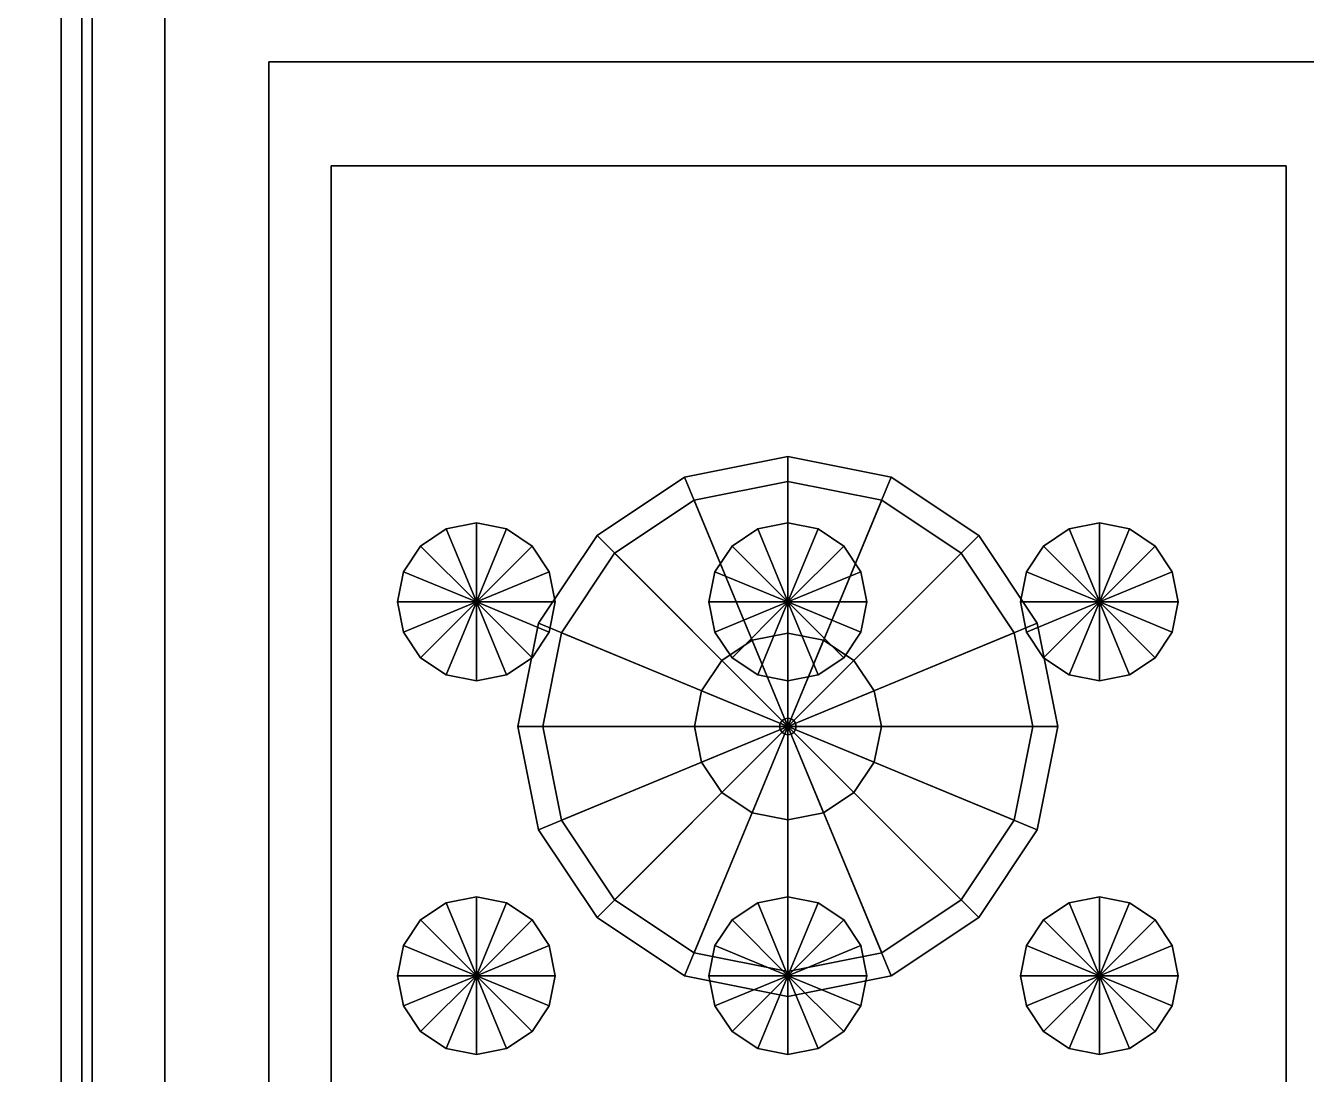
# Model space of a CAD drawing. Header units: millimetres. Extents: x -8000 to 18500, y -500 to 32500.
# Drawn here: x 1933 to 2550, y 6032 to 6538 of the extents above; entities that cross this region are included whole.
import ezdxf

# ---------------------------------------------------------------- set-up
doc = ezdxf.new("R2010")
doc.units = ezdxf.units.MM
for name, color, linetype in [('3D-BARISTA-BAR', 7, 'Continuous'), ('3D-FINISH', 7, 'Continuous'), ('3D-LIGHTS', 7, 'Continuous'), ('3D-ROOF', 7, 'Continuous'), ('3D-SLABS', 7, 'Continuous')]:
    doc.layers.add(name, color=color, linetype=linetype)

msp = doc.modelspace()

# ---------------------------------------------------------------- linework, layer by layer
at = {"layer": '3D-BARISTA-BAR', "color": 7}
for points in [[(1960, 3460, 1460), (1960, 7040, 1460), (2640, 7040, 1460), (2640, 3460, 1460)], [(1960, 3460, 1460), (1960, 3460, 1510), (1960, 7040, 1510), (1960, 7040, 1460)], [(1960, 3460, 1510), (2640, 3460, 1510), (2640, 7040, 1510), (1960, 7040, 1510)], [(2000, 3500, 600), (2000, 7000, 600), (2600, 7000, 600), (2600, 3500, 600)], [(2000, 3500, 600), (2000, 3500, 1460), (2000, 7000, 1460), (2000, 7000, 600)], [(2000, 3500, 1460), (2600, 3500, 1460), (2600, 7000, 1460), (2000, 7000, 1460)], [(2050, 5600, 1510), (2050, 6520, 1510), (2570, 6520, 1510), (2570, 5600, 1510)], [(2050, 6520, 1510), (2050, 6520, 1950), (2570, 6520, 1950), (2570, 6520, 1510)], [(2050, 5600, 1510), (2050, 5600, 1950), (2050, 6520, 1950), (2050, 6520, 1510)], [(2050, 5600, 1950), (2570, 5600, 1950), (2570, 6520, 1950), (2050, 6520, 1950)], [(2080, 5650, 1950), (2080, 6470, 1950), (2540, 6470, 1950), (2540, 5650, 1950)], [(2080, 6470, 1950), (2080, 6470, 1970), (2540, 6470, 1970), (2540, 6470, 1950)], [(2080, 5650, 1950), (2080, 5650, 1970), (2080, 6470, 1970), (2080, 6470, 1950)], [(2080, 5650, 1970), (2540, 5650, 1970), (2540, 6470, 1970), (2080, 6470, 1970)], [(2540, 5650, 1950), (2540, 6470, 1950), (2540, 6470, 1970), (2540, 5650, 1970)], [(2150, 6298, 1970), (2135.46, 6295.11, 1970), (2135.46, 6295.11, 2025), (2150, 6298, 2025)], [(2150, 6260, 2025), (2150, 6298, 2025), (2135.46, 6295.11, 2025), (2150, 6260, 2025)], [(2150, 6260, 1970), (2135.46, 6295.11, 1970), (2150, 6298, 1970), (2150, 6260, 1970)], [(2164.54, 6295.11, 1970), (2150, 6298, 1970), (2150, 6298, 2025), (2164.54, 6295.11, 2025)], [(2150, 6260, 2025), (2164.54, 6295.11, 2025), (2150, 6298, 2025), (2150, 6260, 2025)], [(2150, 6260, 1970), (2150, 6298, 1970), (2164.54, 6295.11, 1970), (2150, 6260, 1970)], [(2300, 6298, 1970), (2285.46, 6295.11, 1970), (2285.46, 6295.11, 2025), (2300, 6298, 2025)], [(2300, 6260, 2025), (2300, 6298, 2025), (2285.46, 6295.11, 2025), (2300, 6260, 2025)], [(2300, 6260, 1970), (2285.46, 6295.11, 1970), (2300, 6298, 1970), (2300, 6260, 1970)], [(2314.54, 6295.11, 1970), (2300, 6298, 1970), (2300, 6298, 2025), (2314.54, 6295.11, 2025)], [(2300, 6260, 2025), (2314.54, 6295.11, 2025), (2300, 6298, 2025), (2300, 6260, 2025)], [(2300, 6260, 1970), (2300, 6298, 1970), (2314.54, 6295.11, 1970), (2300, 6260, 1970)], [(2450, 6298, 1970), (2435.46, 6295.11, 1970), (2435.46, 6295.11, 2025), (2450, 6298, 2025)], [(2450, 6260, 2025), (2450, 6298, 2025), (2435.46, 6295.11, 2025), (2450, 6260, 2025)], [(2450, 6260, 1970), (2435.46, 6295.11, 1970), (2450, 6298, 1970), (2450, 6260, 1970)], [(2464.54, 6295.11, 1970), (2450, 6298, 1970), (2450, 6298, 2025), (2464.54, 6295.11, 2025)], [(2450, 6260, 2025), (2464.54, 6295.11, 2025), (2450, 6298, 2025), (2450, 6260, 2025)], [(2450, 6260, 1970), (2450, 6298, 1970), (2464.54, 6295.11, 1970), (2450, 6260, 1970)], [(2135.46, 6295.11, 1970), (2123.13, 6286.87, 1970), (2123.13, 6286.87, 2025), (2135.46, 6295.11, 2025)], [(2150, 6260, 2025), (2135.46, 6295.11, 2025), (2123.13, 6286.87, 2025), (2150, 6260, 2025)], [(2150, 6260, 1970), (2123.13, 6286.87, 1970), (2135.46, 6295.11, 1970), (2150, 6260, 1970)], [(2150, 6260, 2025), (2176.87, 6286.87, 2025), (2164.54, 6295.11, 2025), (2150, 6260, 2025)], [(2150, 6260, 1970), (2164.54, 6295.11, 1970), (2176.87, 6286.87, 1970), (2150, 6260, 1970)], [(2176.87, 6286.87, 1970), (2164.54, 6295.11, 1970), (2164.54, 6295.11, 2025), (2176.87, 6286.87, 2025)], [(2285.46, 6295.11, 1970), (2273.13, 6286.87, 1970), (2273.13, 6286.87, 2025), (2285.46, 6295.11, 2025)], [(2300, 6260, 2025), (2285.46, 6295.11, 2025), (2273.13, 6286.87, 2025), (2300, 6260, 2025)], [(2300, 6260, 1970), (2273.13, 6286.87, 1970), (2285.46, 6295.11, 1970), (2300, 6260, 1970)], [(2300, 6260, 2025), (2326.87, 6286.87, 2025), (2314.54, 6295.11, 2025), (2300, 6260, 2025)], [(2300, 6260, 1970), (2314.54, 6295.11, 1970), (2326.87, 6286.87, 1970), (2300, 6260, 1970)], [(2326.87, 6286.87, 1970), (2314.54, 6295.11, 1970), (2314.54, 6295.11, 2025), (2326.87, 6286.87, 2025)], [(2435.46, 6295.11, 1970), (2423.13, 6286.87, 1970), (2423.13, 6286.87, 2025), (2435.46, 6295.11, 2025)], [(2450, 6260, 2025), (2435.46, 6295.11, 2025), (2423.13, 6286.87, 2025), (2450, 6260, 2025)], [(2450, 6260, 1970), (2423.13, 6286.87, 1970), (2435.46, 6295.11, 1970), (2450, 6260, 1970)], [(2450, 6260, 2025), (2476.87, 6286.87, 2025), (2464.54, 6295.11, 2025), (2450, 6260, 2025)], [(2450, 6260, 1970), (2464.54, 6295.11, 1970), (2476.87, 6286.87, 1970), (2450, 6260, 1970)], [(2476.87, 6286.87, 1970), (2464.54, 6295.11, 1970), (2464.54, 6295.11, 2025), (2476.87, 6286.87, 2025)], [(2123.13, 6286.87, 1970), (2114.89, 6274.54, 1970), (2114.89, 6274.54, 2025), (2123.13, 6286.87, 2025)], [(2150, 6260, 2025), (2123.13, 6286.87, 2025), (2114.89, 6274.54, 2025), (2150, 6260, 2025)], [(2150, 6260, 1970), (2114.89, 6274.54, 1970), (2123.13, 6286.87, 1970), (2150, 6260, 1970)], [(2150, 6260, 2025), (2185.11, 6274.54, 2025), (2176.87, 6286.87, 2025), (2150, 6260, 2025)], [(2150, 6260, 1970), (2176.87, 6286.87, 1970), (2185.11, 6274.54, 1970), (2150, 6260, 1970)], [(2185.11, 6274.54, 1970), (2176.87, 6286.87, 1970), (2176.87, 6286.87, 2025), (2185.11, 6274.54, 2025)], [(2273.13, 6286.87, 1970), (2264.89, 6274.54, 1970), (2264.89, 6274.54, 2025), (2273.13, 6286.87, 2025)], [(2300, 6260, 2025), (2273.13, 6286.87, 2025), (2264.89, 6274.54, 2025), (2300, 6260, 2025)], [(2300, 6260, 1970), (2264.89, 6274.54, 1970), (2273.13, 6286.87, 1970), (2300, 6260, 1970)], [(2300, 6260, 2025), (2335.11, 6274.54, 2025), (2326.87, 6286.87, 2025), (2300, 6260, 2025)], [(2300, 6260, 1970), (2326.87, 6286.87, 1970), (2335.11, 6274.54, 1970), (2300, 6260, 1970)], [(2335.11, 6274.54, 1970), (2326.87, 6286.87, 1970), (2326.87, 6286.87, 2025), (2335.11, 6274.54, 2025)], [(2423.13, 6286.87, 1970), (2414.89, 6274.54, 1970), (2414.89, 6274.54, 2025), (2423.13, 6286.87, 2025)], [(2450, 6260, 2025), (2423.13, 6286.87, 2025), (2414.89, 6274.54, 2025), (2450, 6260, 2025)], [(2450, 6260, 1970), (2414.89, 6274.54, 1970), (2423.13, 6286.87, 1970), (2450, 6260, 1970)], [(2450, 6260, 2025), (2485.11, 6274.54, 2025), (2476.87, 6286.87, 2025), (2450, 6260, 2025)], [(2450, 6260, 1970), (2476.87, 6286.87, 1970), (2485.11, 6274.54, 1970), (2450, 6260, 1970)], [(2485.11, 6274.54, 1970), (2476.87, 6286.87, 1970), (2476.87, 6286.87, 2025), (2485.11, 6274.54, 2025)], [(2114.89, 6274.54, 1970), (2112, 6260, 1970), (2112, 6260, 2025), (2114.89, 6274.54, 2025)], [(2150, 6260, 2025), (2114.89, 6274.54, 2025), (2112, 6260, 2025), (2150, 6260, 2025)], [(2150, 6260, 1970), (2112, 6260, 1970), (2114.89, 6274.54, 1970), (2150, 6260, 1970)], [(2150, 6260, 2025), (2188, 6260, 2025), (2185.11, 6274.54, 2025), (2150, 6260, 2025)], [(2150, 6260, 1970), (2185.11, 6274.54, 1970), (2188, 6260, 1970), (2150, 6260, 1970)], [(2188, 6260, 1970), (2185.11, 6274.54, 1970), (2185.11, 6274.54, 2025), (2188, 6260, 2025)], [(2264.89, 6274.54, 1970), (2262, 6260, 1970), (2262, 6260, 2025), (2264.89, 6274.54, 2025)], [(2300, 6260, 2025), (2264.89, 6274.54, 2025), (2262, 6260, 2025), (2300, 6260, 2025)], [(2300, 6260, 1970), (2262, 6260, 1970), (2264.89, 6274.54, 1970), (2300, 6260, 1970)], [(2300, 6260, 2025), (2338, 6260, 2025), (2335.11, 6274.54, 2025), (2300, 6260, 2025)], [(2300, 6260, 1970), (2335.11, 6274.54, 1970), (2338, 6260, 1970), (2300, 6260, 1970)], [(2338, 6260, 1970), (2335.11, 6274.54, 1970), (2335.11, 6274.54, 2025), (2338, 6260, 2025)], [(2414.89, 6274.54, 1970), (2412, 6260, 1970), (2412, 6260, 2025), (2414.89, 6274.54, 2025)], [(2450, 6260, 2025), (2414.89, 6274.54, 2025), (2412, 6260, 2025), (2450, 6260, 2025)], [(2450, 6260, 1970), (2412, 6260, 1970), (2414.89, 6274.54, 1970), (2450, 6260, 1970)], [(2450, 6260, 2025), (2488, 6260, 2025), (2485.11, 6274.54, 2025), (2450, 6260, 2025)], [(2450, 6260, 1970), (2485.11, 6274.54, 1970), (2488, 6260, 1970), (2450, 6260, 1970)], [(2488, 6260, 1970), (2485.11, 6274.54, 1970), (2485.11, 6274.54, 2025), (2488, 6260, 2025)], [(2112, 6260, 1970), (2114.89, 6245.46, 1970), (2114.89, 6245.46, 2025), (2112, 6260, 2025)], [(2150, 6260, 2025), (2112, 6260, 2025), (2114.89, 6245.46, 2025), (2150, 6260, 2025)], [(2150, 6260, 1970), (2114.89, 6245.46, 1970), (2112, 6260, 1970), (2150, 6260, 1970)], [(2150, 6260, 2025), (2114.89, 6245.46, 2025), (2123.13, 6233.13, 2025), (2150, 6260, 2025)], [(2150, 6260, 1970), (2123.13, 6233.13, 1970), (2114.89, 6245.46, 1970), (2150, 6260, 1970)], [(2150, 6260, 2025), (2123.13, 6233.13, 2025), (2135.46, 6224.89, 2025), (2150, 6260, 2025)], [(2150, 6260, 1970), (2135.46, 6224.89, 1970), (2123.13, 6233.13, 1970), (2150, 6260, 1970)], [(2150, 6260, 2025), (2135.46, 6224.89, 2025), (2150, 6222, 2025), (2150, 6260, 2025)], [(2150, 6260, 1970), (2150, 6222, 1970), (2135.46, 6224.89, 1970), (2150, 6260, 1970)], [(2150, 6260, 2025), (2150, 6222, 2025), (2164.54, 6224.89, 2025), (2150, 6260, 2025)], [(2150, 6260, 1970), (2164.54, 6224.89, 1970), (2150, 6222, 1970), (2150, 6260, 1970)], [(2150, 6260, 2025), (2164.54, 6224.89, 2025), (2176.87, 6233.13, 2025), (2150, 6260, 2025)], [(2150, 6260, 1970), (2176.87, 6233.13, 1970), (2164.54, 6224.89, 1970), (2150, 6260, 1970)], [(2150, 6260, 2025), (2176.87, 6233.13, 2025), (2185.11, 6245.46, 2025), (2150, 6260, 2025)], [(2150, 6260, 1970), (2185.11, 6245.46, 1970), (2176.87, 6233.13, 1970), (2150, 6260, 1970)], [(2150, 6260, 2025), (2185.11, 6245.46, 2025), (2188, 6260, 2025), (2150, 6260, 2025)], [(2150, 6260, 1970), (2188, 6260, 1970), (2185.11, 6245.46, 1970), (2150, 6260, 1970)], [(2185.11, 6245.46, 1970), (2188, 6260, 1970), (2188, 6260, 2025), (2185.11, 6245.46, 2025)], [(2262, 6260, 1970), (2264.89, 6245.46, 1970), (2264.89, 6245.46, 2025), (2262, 6260, 2025)], [(2300, 6260, 2025), (2262, 6260, 2025), (2264.89, 6245.46, 2025), (2300, 6260, 2025)], [(2300, 6260, 1970), (2264.89, 6245.46, 1970), (2262, 6260, 1970), (2300, 6260, 1970)], [(2300, 6260, 2025), (2264.89, 6245.46, 2025), (2273.13, 6233.13, 2025), (2300, 6260, 2025)], [(2300, 6260, 1970), (2273.13, 6233.13, 1970), (2264.89, 6245.46, 1970), (2300, 6260, 1970)], [(2300, 6260, 2025), (2273.13, 6233.13, 2025), (2285.46, 6224.89, 2025), (2300, 6260, 2025)], [(2300, 6260, 1970), (2285.46, 6224.89, 1970), (2273.13, 6233.13, 1970), (2300, 6260, 1970)], [(2300, 6260, 2025), (2285.46, 6224.89, 2025), (2300, 6222, 2025), (2300, 6260, 2025)], [(2300, 6260, 1970), (2300, 6222, 1970), (2285.46, 6224.89, 1970), (2300, 6260, 1970)], [(2300, 6260, 2025), (2300, 6222, 2025), (2314.54, 6224.89, 2025), (2300, 6260, 2025)], [(2300, 6260, 1970), (2314.54, 6224.89, 1970), (2300, 6222, 1970), (2300, 6260, 1970)], [(2300, 6260, 2025), (2314.54, 6224.89, 2025), (2326.87, 6233.13, 2025), (2300, 6260, 2025)], [(2300, 6260, 1970), (2326.87, 6233.13, 1970), (2314.54, 6224.89, 1970), (2300, 6260, 1970)], [(2300, 6260, 2025), (2326.87, 6233.13, 2025), (2335.11, 6245.46, 2025), (2300, 6260, 2025)], [(2300, 6260, 1970), (2335.11, 6245.46, 1970), (2326.87, 6233.13, 1970), (2300, 6260, 1970)], [(2300, 6260, 2025), (2335.11, 6245.46, 2025), (2338, 6260, 2025), (2300, 6260, 2025)], [(2300, 6260, 1970), (2338, 6260, 1970), (2335.11, 6245.46, 1970), (2300, 6260, 1970)], [(2335.11, 6245.46, 1970), (2338, 6260, 1970), (2338, 6260, 2025), (2335.11, 6245.46, 2025)], [(2412, 6260, 1970), (2414.89, 6245.46, 1970), (2414.89, 6245.46, 2025), (2412, 6260, 2025)], [(2450, 6260, 2025), (2412, 6260, 2025), (2414.89, 6245.46, 2025), (2450, 6260, 2025)], [(2450, 6260, 1970), (2414.89, 6245.46, 1970), (2412, 6260, 1970), (2450, 6260, 1970)], [(2450, 6260, 2025), (2414.89, 6245.46, 2025), (2423.13, 6233.13, 2025), (2450, 6260, 2025)], [(2450, 6260, 1970), (2423.13, 6233.13, 1970), (2414.89, 6245.46, 1970), (2450, 6260, 1970)], [(2450, 6260, 2025), (2423.13, 6233.13, 2025), (2435.46, 6224.89, 2025), (2450, 6260, 2025)], [(2450, 6260, 1970), (2435.46, 6224.89, 1970), (2423.13, 6233.13, 1970), (2450, 6260, 1970)], [(2450, 6260, 2025), (2435.46, 6224.89, 2025), (2450, 6222, 2025), (2450, 6260, 2025)], [(2450, 6260, 1970), (2450, 6222, 1970), (2435.46, 6224.89, 1970), (2450, 6260, 1970)], [(2450, 6260, 2025), (2450, 6222, 2025), (2464.54, 6224.89, 2025), (2450, 6260, 2025)], [(2450, 6260, 1970), (2464.54, 6224.89, 1970), (2450, 6222, 1970), (2450, 6260, 1970)], [(2450, 6260, 2025), (2464.54, 6224.89, 2025), (2476.87, 6233.13, 2025), (2450, 6260, 2025)], [(2450, 6260, 1970), (2476.87, 6233.13, 1970), (2464.54, 6224.89, 1970), (2450, 6260, 1970)], [(2450, 6260, 2025), (2476.87, 6233.13, 2025), (2485.11, 6245.46, 2025), (2450, 6260, 2025)], [(2450, 6260, 1970), (2485.11, 6245.46, 1970), (2476.87, 6233.13, 1970), (2450, 6260, 1970)], [(2450, 6260, 2025), (2485.11, 6245.46, 2025), (2488, 6260, 2025), (2450, 6260, 2025)], [(2450, 6260, 1970), (2488, 6260, 1970), (2485.11, 6245.46, 1970), (2450, 6260, 1970)], [(2485.11, 6245.46, 1970), (2488, 6260, 1970), (2488, 6260, 2025), (2485.11, 6245.46, 2025)], [(2114.89, 6245.46, 1970), (2123.13, 6233.13, 1970), (2123.13, 6233.13, 2025), (2114.89, 6245.46, 2025)], [(2176.87, 6233.13, 1970), (2185.11, 6245.46, 1970), (2185.11, 6245.46, 2025), (2176.87, 6233.13, 2025)], [(2264.89, 6245.46, 1970), (2273.13, 6233.13, 1970), (2273.13, 6233.13, 2025), (2264.89, 6245.46, 2025)], [(2326.87, 6233.13, 1970), (2335.11, 6245.46, 1970), (2335.11, 6245.46, 2025), (2326.87, 6233.13, 2025)], [(2414.89, 6245.46, 1970), (2423.13, 6233.13, 1970), (2423.13, 6233.13, 2025), (2414.89, 6245.46, 2025)], [(2476.87, 6233.13, 1970), (2485.11, 6245.46, 1970), (2485.11, 6245.46, 2025), (2476.87, 6233.13, 2025)], [(2123.13, 6233.13, 1970), (2135.46, 6224.89, 1970), (2135.46, 6224.89, 2025), (2123.13, 6233.13, 2025)], [(2164.54, 6224.89, 1970), (2176.87, 6233.13, 1970), (2176.87, 6233.13, 2025), (2164.54, 6224.89, 2025)], [(2273.13, 6233.13, 1970), (2285.46, 6224.89, 1970), (2285.46, 6224.89, 2025), (2273.13, 6233.13, 2025)], [(2314.54, 6224.89, 1970), (2326.87, 6233.13, 1970), (2326.87, 6233.13, 2025), (2314.54, 6224.89, 2025)], [(2423.13, 6233.13, 1970), (2435.46, 6224.89, 1970), (2435.46, 6224.89, 2025), (2423.13, 6233.13, 2025)], [(2464.54, 6224.89, 1970), (2476.87, 6233.13, 1970), (2476.87, 6233.13, 2025), (2464.54, 6224.89, 2025)], [(2135.46, 6224.89, 1970), (2150, 6222, 1970), (2150, 6222, 2025), (2135.46, 6224.89, 2025)], [(2150, 6222, 1970), (2164.54, 6224.89, 1970), (2164.54, 6224.89, 2025), (2150, 6222, 2025)], [(2285.46, 6224.89, 1970), (2300, 6222, 1970), (2300, 6222, 2025), (2285.46, 6224.89, 2025)], [(2300, 6222, 1970), (2314.54, 6224.89, 1970), (2314.54, 6224.89, 2025), (2300, 6222, 2025)], [(2435.46, 6224.89, 1970), (2450, 6222, 1970), (2450, 6222, 2025), (2435.46, 6224.89, 2025)], [(2450, 6222, 1970), (2464.54, 6224.89, 1970), (2464.54, 6224.89, 2025), (2450, 6222, 2025)], [(2135.46, 6115.11, 1970), (2123.13, 6106.87, 1970), (2123.13, 6106.87, 2025), (2135.46, 6115.11, 2025)], [(2150, 6080, 2025), (2135.46, 6115.11, 2025), (2123.13, 6106.87, 2025), (2150, 6080, 2025)], [(2150, 6080, 1970), (2123.13, 6106.87, 1970), (2135.46, 6115.11, 1970), (2150, 6080, 1970)], [(2150, 6118, 1970), (2135.46, 6115.11, 1970), (2135.46, 6115.11, 2025), (2150, 6118, 2025)], [(2150, 6080, 2025), (2150, 6118, 2025), (2135.46, 6115.11, 2025), (2150, 6080, 2025)], [(2150, 6080, 1970), (2135.46, 6115.11, 1970), (2150, 6118, 1970), (2150, 6080, 1970)], [(2164.54, 6115.11, 1970), (2150, 6118, 1970), (2150, 6118, 2025), (2164.54, 6115.11, 2025)], [(2150, 6080, 2025), (2164.54, 6115.11, 2025), (2150, 6118, 2025), (2150, 6080, 2025)], [(2150, 6080, 1970), (2150, 6118, 1970), (2164.54, 6115.11, 1970), (2150, 6080, 1970)], [(2150, 6080, 2025), (2176.87, 6106.87, 2025), (2164.54, 6115.11, 2025), (2150, 6080, 2025)], [(2150, 6080, 1970), (2164.54, 6115.11, 1970), (2176.87, 6106.87, 1970), (2150, 6080, 1970)], [(2176.87, 6106.87, 1970), (2164.54, 6115.11, 1970), (2164.54, 6115.11, 2025), (2176.87, 6106.87, 2025)], [(2285.46, 6115.11, 1970), (2273.13, 6106.87, 1970), (2273.13, 6106.87, 2025), (2285.46, 6115.11, 2025)], [(2300, 6080, 2025), (2285.46, 6115.11, 2025), (2273.13, 6106.87, 2025), (2300, 6080, 2025)], [(2300, 6080, 1970), (2273.13, 6106.87, 1970), (2285.46, 6115.11, 1970), (2300, 6080, 1970)], [(2300, 6118, 1970), (2285.46, 6115.11, 1970), (2285.46, 6115.11, 2025), (2300, 6118, 2025)], [(2300, 6080, 2025), (2300, 6118, 2025), (2285.46, 6115.11, 2025), (2300, 6080, 2025)], [(2300, 6080, 1970), (2285.46, 6115.11, 1970), (2300, 6118, 1970), (2300, 6080, 1970)], [(2314.54, 6115.11, 1970), (2300, 6118, 1970), (2300, 6118, 2025), (2314.54, 6115.11, 2025)], [(2300, 6080, 2025), (2314.54, 6115.11, 2025), (2300, 6118, 2025), (2300, 6080, 2025)], [(2300, 6080, 1970), (2300, 6118, 1970), (2314.54, 6115.11, 1970), (2300, 6080, 1970)], [(2300, 6080, 2025), (2326.87, 6106.87, 2025), (2314.54, 6115.11, 2025), (2300, 6080, 2025)], [(2300, 6080, 1970), (2314.54, 6115.11, 1970), (2326.87, 6106.87, 1970), (2300, 6080, 1970)], [(2326.87, 6106.87, 1970), (2314.54, 6115.11, 1970), (2314.54, 6115.11, 2025), (2326.87, 6106.87, 2025)], [(2435.46, 6115.11, 1970), (2423.13, 6106.87, 1970), (2423.13, 6106.87, 2025), (2435.46, 6115.11, 2025)], [(2450, 6080, 2025), (2435.46, 6115.11, 2025), (2423.13, 6106.87, 2025), (2450, 6080, 2025)], [(2450, 6080, 1970), (2423.13, 6106.87, 1970), (2435.46, 6115.11, 1970), (2450, 6080, 1970)], [(2450, 6118, 1970), (2435.46, 6115.11, 1970), (2435.46, 6115.11, 2025), (2450, 6118, 2025)], [(2450, 6080, 2025), (2450, 6118, 2025), (2435.46, 6115.11, 2025), (2450, 6080, 2025)], [(2450, 6080, 1970), (2435.46, 6115.11, 1970), (2450, 6118, 1970), (2450, 6080, 1970)], [(2464.54, 6115.11, 1970), (2450, 6118, 1970), (2450, 6118, 2025), (2464.54, 6115.11, 2025)], [(2450, 6080, 2025), (2464.54, 6115.11, 2025), (2450, 6118, 2025), (2450, 6080, 2025)], [(2450, 6080, 1970), (2450, 6118, 1970), (2464.54, 6115.11, 1970), (2450, 6080, 1970)], [(2450, 6080, 2025), (2476.87, 6106.87, 2025), (2464.54, 6115.11, 2025), (2450, 6080, 2025)], [(2450, 6080, 1970), (2464.54, 6115.11, 1970), (2476.87, 6106.87, 1970), (2450, 6080, 1970)], [(2476.87, 6106.87, 1970), (2464.54, 6115.11, 1970), (2464.54, 6115.11, 2025), (2476.87, 6106.87, 2025)], [(2123.13, 6106.87, 1970), (2114.89, 6094.54, 1970), (2114.89, 6094.54, 2025), (2123.13, 6106.87, 2025)], [(2150, 6080, 2025), (2123.13, 6106.87, 2025), (2114.89, 6094.54, 2025), (2150, 6080, 2025)], [(2150, 6080, 1970), (2114.89, 6094.54, 1970), (2123.13, 6106.87, 1970), (2150, 6080, 1970)], [(2150, 6080, 2025), (2185.11, 6094.54, 2025), (2176.87, 6106.87, 2025), (2150, 6080, 2025)], [(2150, 6080, 1970), (2176.87, 6106.87, 1970), (2185.11, 6094.54, 1970), (2150, 6080, 1970)], [(2185.11, 6094.54, 1970), (2176.87, 6106.87, 1970), (2176.87, 6106.87, 2025), (2185.11, 6094.54, 2025)], [(2273.13, 6106.87, 1970), (2264.89, 6094.54, 1970), (2264.89, 6094.54, 2025), (2273.13, 6106.87, 2025)], [(2300, 6080, 2025), (2273.13, 6106.87, 2025), (2264.89, 6094.54, 2025), (2300, 6080, 2025)], [(2300, 6080, 1970), (2264.89, 6094.54, 1970), (2273.13, 6106.87, 1970), (2300, 6080, 1970)], [(2300, 6080, 2025), (2335.11, 6094.54, 2025), (2326.87, 6106.87, 2025), (2300, 6080, 2025)], [(2300, 6080, 1970), (2326.87, 6106.87, 1970), (2335.11, 6094.54, 1970), (2300, 6080, 1970)], [(2335.11, 6094.54, 1970), (2326.87, 6106.87, 1970), (2326.87, 6106.87, 2025), (2335.11, 6094.54, 2025)], [(2423.13, 6106.87, 1970), (2414.89, 6094.54, 1970), (2414.89, 6094.54, 2025), (2423.13, 6106.87, 2025)], [(2450, 6080, 2025), (2423.13, 6106.87, 2025), (2414.89, 6094.54, 2025), (2450, 6080, 2025)], [(2450, 6080, 1970), (2414.89, 6094.54, 1970), (2423.13, 6106.87, 1970), (2450, 6080, 1970)], [(2450, 6080, 2025), (2485.11, 6094.54, 2025), (2476.87, 6106.87, 2025), (2450, 6080, 2025)], [(2450, 6080, 1970), (2476.87, 6106.87, 1970), (2485.11, 6094.54, 1970), (2450, 6080, 1970)], [(2485.11, 6094.54, 1970), (2476.87, 6106.87, 1970), (2476.87, 6106.87, 2025), (2485.11, 6094.54, 2025)], [(2114.89, 6094.54, 1970), (2112, 6080, 1970), (2112, 6080, 2025), (2114.89, 6094.54, 2025)], [(2150, 6080, 2025), (2114.89, 6094.54, 2025), (2112, 6080, 2025), (2150, 6080, 2025)], [(2150, 6080, 1970), (2112, 6080, 1970), (2114.89, 6094.54, 1970), (2150, 6080, 1970)], [(2150, 6080, 2025), (2188, 6080, 2025), (2185.11, 6094.54, 2025), (2150, 6080, 2025)], [(2150, 6080, 1970), (2185.11, 6094.54, 1970), (2188, 6080, 1970), (2150, 6080, 1970)], [(2188, 6080, 1970), (2185.11, 6094.54, 1970), (2185.11, 6094.54, 2025), (2188, 6080, 2025)], [(2264.89, 6094.54, 1970), (2262, 6080, 1970), (2262, 6080, 2025), (2264.89, 6094.54, 2025)], [(2300, 6080, 2025), (2264.89, 6094.54, 2025), (2262, 6080, 2025), (2300, 6080, 2025)], [(2300, 6080, 1970), (2262, 6080, 1970), (2264.89, 6094.54, 1970), (2300, 6080, 1970)], [(2300, 6080, 2025), (2338, 6080, 2025), (2335.11, 6094.54, 2025), (2300, 6080, 2025)], [(2300, 6080, 1970), (2335.11, 6094.54, 1970), (2338, 6080, 1970), (2300, 6080, 1970)], [(2338, 6080, 1970), (2335.11, 6094.54, 1970), (2335.11, 6094.54, 2025), (2338, 6080, 2025)], [(2414.89, 6094.54, 1970), (2412, 6080, 1970), (2412, 6080, 2025), (2414.89, 6094.54, 2025)], [(2450, 6080, 2025), (2414.89, 6094.54, 2025), (2412, 6080, 2025), (2450, 6080, 2025)], [(2450, 6080, 1970), (2412, 6080, 1970), (2414.89, 6094.54, 1970), (2450, 6080, 1970)], [(2450, 6080, 2025), (2488, 6080, 2025), (2485.11, 6094.54, 2025), (2450, 6080, 2025)], [(2450, 6080, 1970), (2485.11, 6094.54, 1970), (2488, 6080, 1970), (2450, 6080, 1970)], [(2488, 6080, 1970), (2485.11, 6094.54, 1970), (2485.11, 6094.54, 2025), (2488, 6080, 2025)], [(2112, 6080, 1970), (2114.89, 6065.46, 1970), (2114.89, 6065.46, 2025), (2112, 6080, 2025)], [(2150, 6080, 2025), (2112, 6080, 2025), (2114.89, 6065.46, 2025), (2150, 6080, 2025)], [(2150, 6080, 1970), (2114.89, 6065.46, 1970), (2112, 6080, 1970), (2150, 6080, 1970)], [(2150, 6080, 2025), (2114.89, 6065.46, 2025), (2123.13, 6053.13, 2025), (2150, 6080, 2025)], [(2150, 6080, 1970), (2123.13, 6053.13, 1970), (2114.89, 6065.46, 1970), (2150, 6080, 1970)], [(2150, 6080, 2025), (2123.13, 6053.13, 2025), (2135.46, 6044.89, 2025), (2150, 6080, 2025)], [(2150, 6080, 1970), (2135.46, 6044.89, 1970), (2123.13, 6053.13, 1970), (2150, 6080, 1970)], [(2150, 6080, 2025), (2135.46, 6044.89, 2025), (2150, 6042, 2025), (2150, 6080, 2025)], [(2150, 6080, 1970), (2150, 6042, 1970), (2135.46, 6044.89, 1970), (2150, 6080, 1970)], [(2150, 6080, 2025), (2150, 6042, 2025), (2164.54, 6044.89, 2025), (2150, 6080, 2025)], [(2150, 6080, 1970), (2164.54, 6044.89, 1970), (2150, 6042, 1970), (2150, 6080, 1970)], [(2150, 6080, 2025), (2164.54, 6044.89, 2025), (2176.87, 6053.13, 2025), (2150, 6080, 2025)], [(2150, 6080, 1970), (2176.87, 6053.13, 1970), (2164.54, 6044.89, 1970), (2150, 6080, 1970)], [(2150, 6080, 2025), (2176.87, 6053.13, 2025), (2185.11, 6065.46, 2025), (2150, 6080, 2025)], [(2150, 6080, 1970), (2185.11, 6065.46, 1970), (2176.87, 6053.13, 1970), (2150, 6080, 1970)], [(2150, 6080, 2025), (2185.11, 6065.46, 2025), (2188, 6080, 2025), (2150, 6080, 2025)], [(2150, 6080, 1970), (2188, 6080, 1970), (2185.11, 6065.46, 1970), (2150, 6080, 1970)], [(2185.11, 6065.46, 1970), (2188, 6080, 1970), (2188, 6080, 2025), (2185.11, 6065.46, 2025)], [(2262, 6080, 1970), (2264.89, 6065.46, 1970), (2264.89, 6065.46, 2025), (2262, 6080, 2025)], [(2300, 6080, 2025), (2262, 6080, 2025), (2264.89, 6065.46, 2025), (2300, 6080, 2025)], [(2300, 6080, 1970), (2264.89, 6065.46, 1970), (2262, 6080, 1970), (2300, 6080, 1970)], [(2300, 6080, 2025), (2264.89, 6065.46, 2025), (2273.13, 6053.13, 2025), (2300, 6080, 2025)], [(2300, 6080, 1970), (2273.13, 6053.13, 1970), (2264.89, 6065.46, 1970), (2300, 6080, 1970)], [(2300, 6080, 2025), (2273.13, 6053.13, 2025), (2285.46, 6044.89, 2025), (2300, 6080, 2025)], [(2300, 6080, 1970), (2285.46, 6044.89, 1970), (2273.13, 6053.13, 1970), (2300, 6080, 1970)], [(2300, 6080, 2025), (2285.46, 6044.89, 2025), (2300, 6042, 2025), (2300, 6080, 2025)], [(2300, 6080, 1970), (2300, 6042, 1970), (2285.46, 6044.89, 1970), (2300, 6080, 1970)], [(2300, 6080, 2025), (2300, 6042, 2025), (2314.54, 6044.89, 2025), (2300, 6080, 2025)], [(2300, 6080, 1970), (2314.54, 6044.89, 1970), (2300, 6042, 1970), (2300, 6080, 1970)], [(2300, 6080, 2025), (2314.54, 6044.89, 2025), (2326.87, 6053.13, 2025), (2300, 6080, 2025)], [(2300, 6080, 1970), (2326.87, 6053.13, 1970), (2314.54, 6044.89, 1970), (2300, 6080, 1970)], [(2300, 6080, 2025), (2326.87, 6053.13, 2025), (2335.11, 6065.46, 2025), (2300, 6080, 2025)], [(2300, 6080, 1970), (2335.11, 6065.46, 1970), (2326.87, 6053.13, 1970), (2300, 6080, 1970)], [(2300, 6080, 2025), (2335.11, 6065.46, 2025), (2338, 6080, 2025), (2300, 6080, 2025)], [(2300, 6080, 1970), (2338, 6080, 1970), (2335.11, 6065.46, 1970), (2300, 6080, 1970)], [(2335.11, 6065.46, 1970), (2338, 6080, 1970), (2338, 6080, 2025), (2335.11, 6065.46, 2025)], [(2412, 6080, 1970), (2414.89, 6065.46, 1970), (2414.89, 6065.46, 2025), (2412, 6080, 2025)], [(2450, 6080, 2025), (2412, 6080, 2025), (2414.89, 6065.46, 2025), (2450, 6080, 2025)], [(2450, 6080, 1970), (2414.89, 6065.46, 1970), (2412, 6080, 1970), (2450, 6080, 1970)], [(2450, 6080, 2025), (2414.89, 6065.46, 2025), (2423.13, 6053.13, 2025), (2450, 6080, 2025)], [(2450, 6080, 1970), (2423.13, 6053.13, 1970), (2414.89, 6065.46, 1970), (2450, 6080, 1970)], [(2450, 6080, 2025), (2423.13, 6053.13, 2025), (2435.46, 6044.89, 2025), (2450, 6080, 2025)], [(2450, 6080, 1970), (2435.46, 6044.89, 1970), (2423.13, 6053.13, 1970), (2450, 6080, 1970)], [(2450, 6080, 2025), (2435.46, 6044.89, 2025), (2450, 6042, 2025), (2450, 6080, 2025)], [(2450, 6080, 1970), (2450, 6042, 1970), (2435.46, 6044.89, 1970), (2450, 6080, 1970)], [(2450, 6080, 2025), (2450, 6042, 2025), (2464.54, 6044.89, 2025), (2450, 6080, 2025)], [(2450, 6080, 1970), (2464.54, 6044.89, 1970), (2450, 6042, 1970), (2450, 6080, 1970)], [(2450, 6080, 2025), (2464.54, 6044.89, 2025), (2476.87, 6053.13, 2025), (2450, 6080, 2025)], [(2450, 6080, 1970), (2476.87, 6053.13, 1970), (2464.54, 6044.89, 1970), (2450, 6080, 1970)], [(2450, 6080, 2025), (2476.87, 6053.13, 2025), (2485.11, 6065.46, 2025), (2450, 6080, 2025)], [(2450, 6080, 1970), (2485.11, 6065.46, 1970), (2476.87, 6053.13, 1970), (2450, 6080, 1970)], [(2450, 6080, 2025), (2485.11, 6065.46, 2025), (2488, 6080, 2025), (2450, 6080, 2025)], [(2450, 6080, 1970), (2488, 6080, 1970), (2485.11, 6065.46, 1970), (2450, 6080, 1970)], [(2485.11, 6065.46, 1970), (2488, 6080, 1970), (2488, 6080, 2025), (2485.11, 6065.46, 2025)], [(2114.89, 6065.46, 1970), (2123.13, 6053.13, 1970), (2123.13, 6053.13, 2025), (2114.89, 6065.46, 2025)], [(2176.87, 6053.13, 1970), (2185.11, 6065.46, 1970), (2185.11, 6065.46, 2025), (2176.87, 6053.13, 2025)], [(2264.89, 6065.46, 1970), (2273.13, 6053.13, 1970), (2273.13, 6053.13, 2025), (2264.89, 6065.46, 2025)], [(2326.87, 6053.13, 1970), (2335.11, 6065.46, 1970), (2335.11, 6065.46, 2025), (2326.87, 6053.13, 2025)], [(2414.89, 6065.46, 1970), (2423.13, 6053.13, 1970), (2423.13, 6053.13, 2025), (2414.89, 6065.46, 2025)], [(2476.87, 6053.13, 1970), (2485.11, 6065.46, 1970), (2485.11, 6065.46, 2025), (2476.87, 6053.13, 2025)], [(2123.13, 6053.13, 1970), (2135.46, 6044.89, 1970), (2135.46, 6044.89, 2025), (2123.13, 6053.13, 2025)], [(2164.54, 6044.89, 1970), (2176.87, 6053.13, 1970), (2176.87, 6053.13, 2025), (2164.54, 6044.89, 2025)], [(2273.13, 6053.13, 1970), (2285.46, 6044.89, 1970), (2285.46, 6044.89, 2025), (2273.13, 6053.13, 2025)], [(2314.54, 6044.89, 1970), (2326.87, 6053.13, 1970), (2326.87, 6053.13, 2025), (2314.54, 6044.89, 2025)], [(2423.13, 6053.13, 1970), (2435.46, 6044.89, 1970), (2435.46, 6044.89, 2025), (2423.13, 6053.13, 2025)], [(2464.54, 6044.89, 1970), (2476.87, 6053.13, 1970), (2476.87, 6053.13, 2025), (2464.54, 6044.89, 2025)], [(2135.46, 6044.89, 1970), (2150, 6042, 1970), (2150, 6042, 2025), (2135.46, 6044.89, 2025)], [(2150, 6042, 1970), (2164.54, 6044.89, 1970), (2164.54, 6044.89, 2025), (2150, 6042, 2025)], [(2285.46, 6044.89, 1970), (2300, 6042, 1970), (2300, 6042, 2025), (2285.46, 6044.89, 2025)], [(2300, 6042, 1970), (2314.54, 6044.89, 1970), (2314.54, 6044.89, 2025), (2300, 6042, 2025)], [(2435.46, 6044.89, 1970), (2450, 6042, 1970), (2450, 6042, 2025), (2435.46, 6044.89, 2025)], [(2450, 6042, 1970), (2464.54, 6044.89, 1970), (2464.54, 6044.89, 2025), (2450, 6042, 2025)]]:
    msp.add_3dface(points, dxfattribs=at)
at = {"layer": '3D-FINISH', "color": 7}
for points in [[(200, 200, 590), (200, 9800, 590), (9800, 9800, 590), (9800, 200, 590)], [(200, 200, 600), (9800, 200, 600), (9800, 9800, 600), (200, 9800, 600)], [(200, 200, 3990), (200, 9800, 3990), (9800, 9800, 3990), (9800, 200, 3990)], [(200, 200, 4000), (9800, 200, 4000), (9800, 9800, 4000), (200, 9800, 4000)]]:
    msp.add_3dface(points, dxfattribs=at)
at = {"layer": '3D-LIGHTS', "color": 7}
for points in [[(1950, 3460, 1450), (1950, 7040, 1450), (1965, 7040, 1450), (1965, 3460, 1450)], [(1950, 3460, 1450), (1950, 3460, 1462), (1950, 7040, 1462), (1950, 7040, 1450)], [(1950, 3460, 1462), (1965, 3460, 1462), (1965, 7040, 1462), (1950, 7040, 1462)], [(1965, 3460, 1450), (1965, 7040, 1450), (1965, 7040, 1462), (1965, 3460, 1462)], [(2300, 6330, 2640), (2250.25, 6320.1, 2640), (2250.25, 6320.1, 2800), (2300, 6330, 2800)], [(2300, 6200, 2800), (2300, 6330, 2800), (2250.25, 6320.1, 2800), (2300, 6200, 2800)], [(2300, 6200, 2640), (2250.25, 6320.1, 2640), (2300, 6330, 2640), (2300, 6200, 2640)], [(2349.75, 6320.1, 2640), (2300, 6330, 2640), (2300, 6330, 2800), (2349.75, 6320.1, 2800)], [(2300, 6200, 2800), (2349.75, 6320.1, 2800), (2300, 6330, 2800), (2300, 6200, 2800)], [(2300, 6200, 2640), (2300, 6330, 2640), (2349.75, 6320.1, 2640), (2300, 6200, 2640)], [(2250.25, 6320.1, 2640), (2208.08, 6291.92, 2640), (2208.08, 6291.92, 2800), (2250.25, 6320.1, 2800)], [(2300, 6200, 2800), (2250.25, 6320.1, 2800), (2208.08, 6291.92, 2800), (2300, 6200, 2800)], [(2300, 6200, 2640), (2208.08, 6291.92, 2640), (2250.25, 6320.1, 2640), (2300, 6200, 2640)], [(2300, 6318, 2648), (2254.84, 6309.02, 2648), (2254.84, 6309.02, 2666), (2300, 6318, 2666)], [(2300, 6200, 2666), (2300, 6318, 2666), (2254.84, 6309.02, 2666), (2300, 6200, 2666)], [(2300, 6200, 2648), (2254.84, 6309.02, 2648), (2300, 6318, 2648), (2300, 6200, 2648)], [(2300, 6200, 2800), (2391.92, 6291.92, 2800), (2349.75, 6320.1, 2800), (2300, 6200, 2800)], [(2300, 6200, 2640), (2349.75, 6320.1, 2640), (2391.92, 6291.92, 2640), (2300, 6200, 2640)], [(2345.16, 6309.02, 2648), (2300, 6318, 2648), (2300, 6318, 2666), (2345.16, 6309.02, 2666)], [(2300, 6200, 2666), (2345.16, 6309.02, 2666), (2300, 6318, 2666), (2300, 6200, 2666)], [(2300, 6200, 2648), (2300, 6318, 2648), (2345.16, 6309.02, 2648), (2300, 6200, 2648)], [(2391.92, 6291.92, 2640), (2349.75, 6320.1, 2640), (2349.75, 6320.1, 2800), (2391.92, 6291.92, 2800)], [(2254.84, 6309.02, 2648), (2216.56, 6283.44, 2648), (2216.56, 6283.44, 2666), (2254.84, 6309.02, 2666)], [(2300, 6200, 2666), (2254.84, 6309.02, 2666), (2216.56, 6283.44, 2666), (2300, 6200, 2666)], [(2300, 6200, 2648), (2216.56, 6283.44, 2648), (2254.84, 6309.02, 2648), (2300, 6200, 2648)], [(2300, 6200, 2666), (2383.44, 6283.44, 2666), (2345.16, 6309.02, 2666), (2300, 6200, 2666)], [(2300, 6200, 2648), (2345.16, 6309.02, 2648), (2383.44, 6283.44, 2648), (2300, 6200, 2648)], [(2383.44, 6283.44, 2648), (2345.16, 6309.02, 2648), (2345.16, 6309.02, 2666), (2383.44, 6283.44, 2666)], [(2208.08, 6291.92, 2640), (2179.9, 6249.75, 2640), (2179.9, 6249.75, 2800), (2208.08, 6291.92, 2800)], [(2300, 6200, 2800), (2208.08, 6291.92, 2800), (2179.9, 6249.75, 2800), (2300, 6200, 2800)], [(2300, 6200, 2640), (2179.9, 6249.75, 2640), (2208.08, 6291.92, 2640), (2300, 6200, 2640)], [(2300, 6200, 2800), (2420.1, 6249.75, 2800), (2391.92, 6291.92, 2800), (2300, 6200, 2800)], [(2300, 6200, 2640), (2391.92, 6291.92, 2640), (2420.1, 6249.75, 2640), (2300, 6200, 2640)], [(2420.1, 6249.75, 2640), (2391.92, 6291.92, 2640), (2391.92, 6291.92, 2800), (2420.1, 6249.75, 2800)], [(2216.56, 6283.44, 2648), (2190.98, 6245.16, 2648), (2190.98, 6245.16, 2666), (2216.56, 6283.44, 2666)], [(2300, 6200, 2666), (2216.56, 6283.44, 2666), (2190.98, 6245.16, 2666), (2300, 6200, 2666)], [(2300, 6200, 2648), (2190.98, 6245.16, 2648), (2216.56, 6283.44, 2648), (2300, 6200, 2648)], [(2300, 6200, 2666), (2409.02, 6245.16, 2666), (2383.44, 6283.44, 2666), (2300, 6200, 2666)], [(2300, 6200, 2648), (2383.44, 6283.44, 2648), (2409.02, 6245.16, 2648), (2300, 6200, 2648)], [(2409.02, 6245.16, 2648), (2383.44, 6283.44, 2648), (2383.44, 6283.44, 2666), (2409.02, 6245.16, 2666)], [(2179.9, 6249.75, 2640), (2170, 6200, 2640), (2170, 6200, 2800), (2179.9, 6249.75, 2800)], [(2300, 6200, 2800), (2179.9, 6249.75, 2800), (2170, 6200, 2800), (2300, 6200, 2800)], [(2300, 6200, 2640), (2170, 6200, 2640), (2179.9, 6249.75, 2640), (2300, 6200, 2640)], [(2300, 6200, 2800), (2430, 6200, 2800), (2420.1, 6249.75, 2800), (2300, 6200, 2800)], [(2300, 6200, 2640), (2420.1, 6249.75, 2640), (2430, 6200, 2640), (2300, 6200, 2640)], [(2430, 6200, 2640), (2420.1, 6249.75, 2640), (2420.1, 6249.75, 2800), (2430, 6200, 2800)], [(2190.98, 6245.16, 2648), (2182, 6200, 2648), (2182, 6200, 2666), (2190.98, 6245.16, 2666)], [(2300, 6200, 2666), (2190.98, 6245.16, 2666), (2182, 6200, 2666), (2300, 6200, 2666)], [(2300, 6200, 2648), (2182, 6200, 2648), (2190.98, 6245.16, 2648), (2300, 6200, 2648)], [(2300, 6245, 3780), (2282.78, 6241.57, 3780), (2282.78, 6241.57, 3800), (2300, 6245, 3800)], [(2300, 6200, 3800), (2300, 6245, 3800), (2282.78, 6241.57, 3800), (2300, 6200, 3800)], [(2300, 6200, 3780), (2282.78, 6241.57, 3780), (2300, 6245, 3780), (2300, 6200, 3780)], [(2300, 6200, 2666), (2418, 6200, 2666), (2409.02, 6245.16, 2666), (2300, 6200, 2666)], [(2300, 6200, 2648), (2409.02, 6245.16, 2648), (2418, 6200, 2648), (2300, 6200, 2648)], [(2317.22, 6241.57, 3780), (2300, 6245, 3780), (2300, 6245, 3800), (2317.22, 6241.57, 3800)], [(2300, 6200, 3800), (2317.22, 6241.57, 3800), (2300, 6245, 3800), (2300, 6200, 3800)], [(2300, 6200, 3780), (2300, 6245, 3780), (2317.22, 6241.57, 3780), (2300, 6200, 3780)], [(2418, 6200, 2648), (2409.02, 6245.16, 2648), (2409.02, 6245.16, 2666), (2418, 6200, 2666)], [(2282.78, 6241.57, 3780), (2268.18, 6231.82, 3780), (2268.18, 6231.82, 3800), (2282.78, 6241.57, 3800)], [(2300, 6200, 3800), (2282.78, 6241.57, 3800), (2268.18, 6231.82, 3800), (2300, 6200, 3800)], [(2300, 6200, 3780), (2268.18, 6231.82, 3780), (2282.78, 6241.57, 3780), (2300, 6200, 3780)], [(2300, 6200, 3800), (2331.82, 6231.82, 3800), (2317.22, 6241.57, 3800), (2300, 6200, 3800)], [(2300, 6200, 3780), (2317.22, 6241.57, 3780), (2331.82, 6231.82, 3780), (2300, 6200, 3780)], [(2331.82, 6231.82, 3780), (2317.22, 6241.57, 3780), (2317.22, 6241.57, 3800), (2331.82, 6231.82, 3800)], [(2268.18, 6231.82, 3780), (2258.43, 6217.22, 3780), (2258.43, 6217.22, 3800), (2268.18, 6231.82, 3800)], [(2300, 6200, 3800), (2268.18, 6231.82, 3800), (2258.43, 6217.22, 3800), (2300, 6200, 3800)], [(2300, 6200, 3780), (2258.43, 6217.22, 3780), (2268.18, 6231.82, 3780), (2300, 6200, 3780)], [(2300, 6200, 3800), (2341.57, 6217.22, 3800), (2331.82, 6231.82, 3800), (2300, 6200, 3800)], [(2300, 6200, 3780), (2331.82, 6231.82, 3780), (2341.57, 6217.22, 3780), (2300, 6200, 3780)], [(2341.57, 6217.22, 3780), (2331.82, 6231.82, 3780), (2331.82, 6231.82, 3800), (2341.57, 6217.22, 3800)], [(2258.43, 6217.22, 3780), (2255, 6200, 3780), (2255, 6200, 3800), (2258.43, 6217.22, 3800)], [(2300, 6200, 3800), (2258.43, 6217.22, 3800), (2255, 6200, 3800), (2300, 6200, 3800)], [(2300, 6200, 3780), (2255, 6200, 3780), (2258.43, 6217.22, 3780), (2300, 6200, 3780)], [(2300, 6200, 3800), (2345, 6200, 3800), (2341.57, 6217.22, 3800), (2300, 6200, 3800)], [(2300, 6200, 3780), (2341.57, 6217.22, 3780), (2345, 6200, 3780), (2300, 6200, 3780)], [(2345, 6200, 3780), (2341.57, 6217.22, 3780), (2341.57, 6217.22, 3800), (2345, 6200, 3800)], [(2170, 6200, 2640), (2179.9, 6150.25, 2640), (2179.9, 6150.25, 2800), (2170, 6200, 2800)], [(2300, 6200, 2800), (2170, 6200, 2800), (2179.9, 6150.25, 2800), (2300, 6200, 2800)], [(2300, 6200, 2640), (2179.9, 6150.25, 2640), (2170, 6200, 2640), (2300, 6200, 2640)], [(2300, 6200, 2800), (2179.9, 6150.25, 2800), (2208.08, 6108.08, 2800), (2300, 6200, 2800)], [(2300, 6200, 2640), (2208.08, 6108.08, 2640), (2179.9, 6150.25, 2640), (2300, 6200, 2640)], [(2182, 6200, 2648), (2190.98, 6154.84, 2648), (2190.98, 6154.84, 2666), (2182, 6200, 2666)], [(2300, 6200, 2666), (2182, 6200, 2666), (2190.98, 6154.84, 2666), (2300, 6200, 2666)], [(2300, 6200, 2648), (2190.98, 6154.84, 2648), (2182, 6200, 2648), (2300, 6200, 2648)], [(2300, 6200, 2666), (2190.98, 6154.84, 2666), (2216.56, 6116.56, 2666), (2300, 6200, 2666)], [(2300, 6200, 2648), (2216.56, 6116.56, 2648), (2190.98, 6154.84, 2648), (2300, 6200, 2648)], [(2300, 6200, 2800), (2208.08, 6108.08, 2800), (2250.25, 6079.9, 2800), (2300, 6200, 2800)], [(2300, 6200, 2640), (2250.25, 6079.9, 2640), (2208.08, 6108.08, 2640), (2300, 6200, 2640)], [(2300, 6200, 2666), (2216.56, 6116.56, 2666), (2254.84, 6090.98, 2666), (2300, 6200, 2666)], [(2300, 6200, 2648), (2254.84, 6090.98, 2648), (2216.56, 6116.56, 2648), (2300, 6200, 2648)], [(2300, 6200, 2800), (2250.25, 6079.9, 2800), (2300, 6070, 2800), (2300, 6200, 2800)], [(2300, 6200, 2640), (2300, 6070, 2640), (2250.25, 6079.9, 2640), (2300, 6200, 2640)], [(2300, 6200, 2666), (2254.84, 6090.98, 2666), (2300, 6082, 2666), (2300, 6200, 2666)], [(2300, 6200, 2648), (2300, 6082, 2648), (2254.84, 6090.98, 2648), (2300, 6200, 2648)], [(2255, 6200, 3780), (2258.43, 6182.78, 3780), (2258.43, 6182.78, 3800), (2255, 6200, 3800)], [(2300, 6200, 3800), (2255, 6200, 3800), (2258.43, 6182.78, 3800), (2300, 6200, 3800)], [(2300, 6200, 3780), (2258.43, 6182.78, 3780), (2255, 6200, 3780), (2300, 6200, 3780)], [(2300, 6200, 3800), (2258.43, 6182.78, 3800), (2268.18, 6168.18, 3800), (2300, 6200, 3800)], [(2300, 6200, 3780), (2268.18, 6168.18, 3780), (2258.43, 6182.78, 3780), (2300, 6200, 3780)], [(2300, 6200, 3800), (2268.18, 6168.18, 3800), (2282.78, 6158.43, 3800), (2300, 6200, 3800)], [(2300, 6200, 3780), (2282.78, 6158.43, 3780), (2268.18, 6168.18, 3780), (2300, 6200, 3780)], [(2300, 6200, 3800), (2282.78, 6158.43, 3800), (2300, 6155, 3800), (2300, 6200, 3800)], [(2300, 6200, 3780), (2300, 6155, 3780), (2282.78, 6158.43, 3780), (2300, 6200, 3780)], [(2296.3, 6201.53, 2800), (2296, 6200, 2800), (2296, 6200, 3780), (2296.3, 6201.53, 3780)], [(2300, 6200, 3780), (2296.3, 6201.53, 3780), (2296, 6200, 3780), (2300, 6200, 3780)], [(2300, 6200, 2800), (2296, 6200, 2800), (2296.3, 6201.53, 2800), (2300, 6200, 2800)], [(2296, 6200, 2800), (2296.3, 6198.47, 2800), (2296.3, 6198.47, 3780), (2296, 6200, 3780)], [(2300, 6200, 3780), (2296, 6200, 3780), (2296.3, 6198.47, 3780), (2300, 6200, 3780)], [(2300, 6200, 2800), (2296.3, 6198.47, 2800), (2296, 6200, 2800), (2300, 6200, 2800)], [(2297.17, 6202.83, 2800), (2296.3, 6201.53, 2800), (2296.3, 6201.53, 3780), (2297.17, 6202.83, 3780)], [(2300, 6200, 3780), (2297.17, 6202.83, 3780), (2296.3, 6201.53, 3780), (2300, 6200, 3780)], [(2300, 6200, 2800), (2296.3, 6201.53, 2800), (2297.17, 6202.83, 2800), (2300, 6200, 2800)], [(2300, 6200, 3780), (2296.3, 6198.47, 3780), (2297.17, 6197.17, 3780), (2300, 6200, 3780)], [(2300, 6200, 2800), (2297.17, 6197.17, 2800), (2296.3, 6198.47, 2800), (2300, 6200, 2800)], [(2298.47, 6203.7, 2800), (2297.17, 6202.83, 2800), (2297.17, 6202.83, 3780), (2298.47, 6203.7, 3780)], [(2300, 6200, 3780), (2298.47, 6203.7, 3780), (2297.17, 6202.83, 3780), (2300, 6200, 3780)], [(2300, 6200, 2800), (2297.17, 6202.83, 2800), (2298.47, 6203.7, 2800), (2300, 6200, 2800)], [(2300, 6200, 3780), (2297.17, 6197.17, 3780), (2298.47, 6196.3, 3780), (2300, 6200, 3780)], [(2300, 6200, 2800), (2298.47, 6196.3, 2800), (2297.17, 6197.17, 2800), (2300, 6200, 2800)], [(2300, 6204, 2800), (2298.47, 6203.7, 2800), (2298.47, 6203.7, 3780), (2300, 6204, 3780)], [(2300, 6200, 3780), (2300, 6204, 3780), (2298.47, 6203.7, 3780), (2300, 6200, 3780)], [(2300, 6200, 2800), (2298.47, 6203.7, 2800), (2300, 6204, 2800), (2300, 6200, 2800)], [(2300, 6200, 3780), (2298.47, 6196.3, 3780), (2300, 6196, 3780), (2300, 6200, 3780)], [(2300, 6200, 2800), (2300, 6196, 2800), (2298.47, 6196.3, 2800), (2300, 6200, 2800)], [(2301.53, 6203.7, 2800), (2300, 6204, 2800), (2300, 6204, 3780), (2301.53, 6203.7, 3780)], [(2300, 6200, 3780), (2301.53, 6203.7, 3780), (2300, 6204, 3780), (2300, 6200, 3780)], [(2300, 6200, 2800), (2300, 6204, 2800), (2301.53, 6203.7, 2800), (2300, 6200, 2800)], [(2300, 6200, 3780), (2302.83, 6202.83, 3780), (2301.53, 6203.7, 3780), (2300, 6200, 3780)], [(2300, 6200, 2800), (2301.53, 6203.7, 2800), (2302.83, 6202.83, 2800), (2300, 6200, 2800)], [(2300, 6200, 3780), (2303.7, 6201.53, 3780), (2302.83, 6202.83, 3780), (2300, 6200, 3780)], [(2300, 6200, 2800), (2302.83, 6202.83, 2800), (2303.7, 6201.53, 2800), (2300, 6200, 2800)], [(2300, 6200, 3780), (2304, 6200, 3780), (2303.7, 6201.53, 3780), (2300, 6200, 3780)], [(2300, 6200, 2800), (2303.7, 6201.53, 2800), (2304, 6200, 2800), (2300, 6200, 2800)], [(2300, 6200, 3800), (2300, 6155, 3800), (2317.22, 6158.43, 3800), (2300, 6200, 3800)], [(2300, 6200, 3780), (2317.22, 6158.43, 3780), (2300, 6155, 3780), (2300, 6200, 3780)], [(2300, 6200, 3800), (2317.22, 6158.43, 3800), (2331.82, 6168.18, 3800), (2300, 6200, 3800)], [(2300, 6200, 3780), (2331.82, 6168.18, 3780), (2317.22, 6158.43, 3780), (2300, 6200, 3780)], [(2300, 6200, 3800), (2331.82, 6168.18, 3800), (2341.57, 6182.78, 3800), (2300, 6200, 3800)], [(2300, 6200, 3780), (2341.57, 6182.78, 3780), (2331.82, 6168.18, 3780), (2300, 6200, 3780)], [(2300, 6200, 3800), (2341.57, 6182.78, 3800), (2345, 6200, 3800), (2300, 6200, 3800)], [(2300, 6200, 3780), (2345, 6200, 3780), (2341.57, 6182.78, 3780), (2300, 6200, 3780)], [(2300, 6200, 3780), (2300, 6196, 3780), (2301.53, 6196.3, 3780), (2300, 6200, 3780)], [(2300, 6200, 2800), (2301.53, 6196.3, 2800), (2300, 6196, 2800), (2300, 6200, 2800)], [(2300, 6200, 3780), (2301.53, 6196.3, 3780), (2302.83, 6197.17, 3780), (2300, 6200, 3780)], [(2300, 6200, 2800), (2302.83, 6197.17, 2800), (2301.53, 6196.3, 2800), (2300, 6200, 2800)], [(2300, 6200, 3780), (2302.83, 6197.17, 3780), (2303.7, 6198.47, 3780), (2300, 6200, 3780)], [(2300, 6200, 2800), (2303.7, 6198.47, 2800), (2302.83, 6197.17, 2800), (2300, 6200, 2800)], [(2300, 6200, 3780), (2303.7, 6198.47, 3780), (2304, 6200, 3780), (2300, 6200, 3780)], [(2300, 6200, 2800), (2304, 6200, 2800), (2303.7, 6198.47, 2800), (2300, 6200, 2800)], [(2300, 6200, 2800), (2300, 6070, 2800), (2349.75, 6079.9, 2800), (2300, 6200, 2800)], [(2300, 6200, 2640), (2349.75, 6079.9, 2640), (2300, 6070, 2640), (2300, 6200, 2640)], [(2300, 6200, 2800), (2349.75, 6079.9, 2800), (2391.92, 6108.08, 2800), (2300, 6200, 2800)], [(2300, 6200, 2640), (2391.92, 6108.08, 2640), (2349.75, 6079.9, 2640), (2300, 6200, 2640)], [(2300, 6200, 2800), (2391.92, 6108.08, 2800), (2420.1, 6150.25, 2800), (2300, 6200, 2800)], [(2300, 6200, 2640), (2420.1, 6150.25, 2640), (2391.92, 6108.08, 2640), (2300, 6200, 2640)], [(2300, 6200, 2800), (2420.1, 6150.25, 2800), (2430, 6200, 2800), (2300, 6200, 2800)], [(2300, 6200, 2640), (2430, 6200, 2640), (2420.1, 6150.25, 2640), (2300, 6200, 2640)], [(2300, 6200, 2666), (2300, 6082, 2666), (2345.16, 6090.98, 2666), (2300, 6200, 2666)], [(2300, 6200, 2648), (2345.16, 6090.98, 2648), (2300, 6082, 2648), (2300, 6200, 2648)], [(2300, 6200, 2666), (2345.16, 6090.98, 2666), (2383.44, 6116.56, 2666), (2300, 6200, 2666)], [(2300, 6200, 2648), (2383.44, 6116.56, 2648), (2345.16, 6090.98, 2648), (2300, 6200, 2648)], [(2300, 6200, 2666), (2383.44, 6116.56, 2666), (2409.02, 6154.84, 2666), (2300, 6200, 2666)], [(2300, 6200, 2648), (2409.02, 6154.84, 2648), (2383.44, 6116.56, 2648), (2300, 6200, 2648)], [(2300, 6200, 2666), (2409.02, 6154.84, 2666), (2418, 6200, 2666), (2300, 6200, 2666)], [(2300, 6200, 2648), (2418, 6200, 2648), (2409.02, 6154.84, 2648), (2300, 6200, 2648)], [(2302.83, 6202.83, 2800), (2301.53, 6203.7, 2800), (2301.53, 6203.7, 3780), (2302.83, 6202.83, 3780)], [(2303.7, 6201.53, 2800), (2302.83, 6202.83, 2800), (2302.83, 6202.83, 3780), (2303.7, 6201.53, 3780)], [(2304, 6200, 2800), (2303.7, 6201.53, 2800), (2303.7, 6201.53, 3780), (2304, 6200, 3780)], [(2303.7, 6198.47, 2800), (2304, 6200, 2800), (2304, 6200, 3780), (2303.7, 6198.47, 3780)], [(2341.57, 6182.78, 3780), (2345, 6200, 3780), (2345, 6200, 3800), (2341.57, 6182.78, 3800)], [(2409.02, 6154.84, 2648), (2418, 6200, 2648), (2418, 6200, 2666), (2409.02, 6154.84, 2666)], [(2420.1, 6150.25, 2640), (2430, 6200, 2640), (2430, 6200, 2800), (2420.1, 6150.25, 2800)], [(2296.3, 6198.47, 2800), (2297.17, 6197.17, 2800), (2297.17, 6197.17, 3780), (2296.3, 6198.47, 3780)], [(2297.17, 6197.17, 2800), (2298.47, 6196.3, 2800), (2298.47, 6196.3, 3780), (2297.17, 6197.17, 3780)], [(2298.47, 6196.3, 2800), (2300, 6196, 2800), (2300, 6196, 3780), (2298.47, 6196.3, 3780)], [(2300, 6196, 2800), (2301.53, 6196.3, 2800), (2301.53, 6196.3, 3780), (2300, 6196, 3780)], [(2301.53, 6196.3, 2800), (2302.83, 6197.17, 2800), (2302.83, 6197.17, 3780), (2301.53, 6196.3, 3780)], [(2302.83, 6197.17, 2800), (2303.7, 6198.47, 2800), (2303.7, 6198.47, 3780), (2302.83, 6197.17, 3780)], [(2258.43, 6182.78, 3780), (2268.18, 6168.18, 3780), (2268.18, 6168.18, 3800), (2258.43, 6182.78, 3800)], [(2331.82, 6168.18, 3780), (2341.57, 6182.78, 3780), (2341.57, 6182.78, 3800), (2331.82, 6168.18, 3800)], [(2268.18, 6168.18, 3780), (2282.78, 6158.43, 3780), (2282.78, 6158.43, 3800), (2268.18, 6168.18, 3800)], [(2317.22, 6158.43, 3780), (2331.82, 6168.18, 3780), (2331.82, 6168.18, 3800), (2317.22, 6158.43, 3800)], [(2282.78, 6158.43, 3780), (2300, 6155, 3780), (2300, 6155, 3800), (2282.78, 6158.43, 3800)], [(2300, 6155, 3780), (2317.22, 6158.43, 3780), (2317.22, 6158.43, 3800), (2300, 6155, 3800)], [(2179.9, 6150.25, 2640), (2208.08, 6108.08, 2640), (2208.08, 6108.08, 2800), (2179.9, 6150.25, 2800)], [(2190.98, 6154.84, 2648), (2216.56, 6116.56, 2648), (2216.56, 6116.56, 2666), (2190.98, 6154.84, 2666)], [(2383.44, 6116.56, 2648), (2409.02, 6154.84, 2648), (2409.02, 6154.84, 2666), (2383.44, 6116.56, 2666)], [(2391.92, 6108.08, 2640), (2420.1, 6150.25, 2640), (2420.1, 6150.25, 2800), (2391.92, 6108.08, 2800)], [(2216.56, 6116.56, 2648), (2254.84, 6090.98, 2648), (2254.84, 6090.98, 2666), (2216.56, 6116.56, 2666)], [(2345.16, 6090.98, 2648), (2383.44, 6116.56, 2648), (2383.44, 6116.56, 2666), (2345.16, 6090.98, 2666)], [(2208.08, 6108.08, 2640), (2250.25, 6079.9, 2640), (2250.25, 6079.9, 2800), (2208.08, 6108.08, 2800)], [(2349.75, 6079.9, 2640), (2391.92, 6108.08, 2640), (2391.92, 6108.08, 2800), (2349.75, 6079.9, 2800)], [(2254.84, 6090.98, 2648), (2300, 6082, 2648), (2300, 6082, 2666), (2254.84, 6090.98, 2666)], [(2300, 6082, 2648), (2345.16, 6090.98, 2648), (2345.16, 6090.98, 2666), (2300, 6082, 2666)], [(2250.25, 6079.9, 2640), (2300, 6070, 2640), (2300, 6070, 2800), (2250.25, 6079.9, 2800)], [(2300, 6070, 2640), (2349.75, 6079.9, 2640), (2349.75, 6079.9, 2800), (2300, 6070, 2800)]]:
    msp.add_3dface(points, dxfattribs=at)
at = {"layer": '3D-ROOF', "color": 7}
for points in [[(0, 0, 7000), (0, 10000, 7000), (10000, 10000, 7000), (10000, 0, 7000)], [(0, 0, 7200), (10000, 0, 7200), (10000, 10000, 7200), (0, 10000, 7200)]]:
    msp.add_3dface(points, dxfattribs=at)
at = {"layer": '3D-SLABS', "color": 7}
for points in [[(0, 0), (0, 10000), (10000, 10000), (10000, 0)], [(0, 0, 600), (10000, 0, 600), (10000, 10000, 600), (0, 10000, 600)]]:
    msp.add_3dface(points, dxfattribs=at)

doc.saveas('drawing.dxf')
